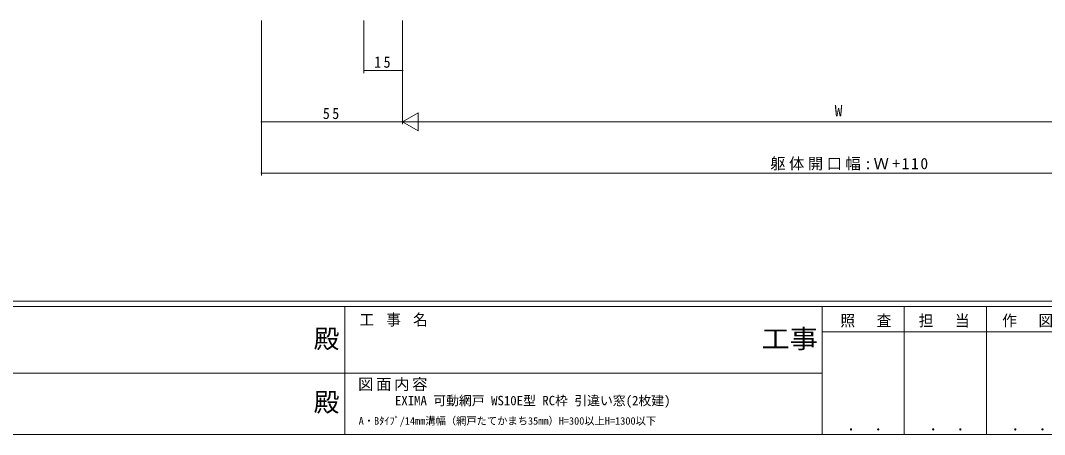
# Model space of a CAD drawing. Units: millimetres, scale not verified. Extents: x -594 to 539, y -420 to 386.
# Drawn here: x -166.4 to 232.6, y -420 to -258.5 of the extents above; entities that cross this region are included whole.
import ezdxf
from ezdxf.enums import TextEntityAlignment as Align

# ---------------------------------------------------------------- set-up
doc = ezdxf.new("R2010")
doc.units = ezdxf.units.MM
doc.header["$LTSCALE"] = 2
doc.layers.add('0-1_YKK_ZWAK', color=7, linetype='Continuous', lineweight=9)
doc.layers.add('0-7_YKK_D', color=6, linetype='Continuous', lineweight=9)
doc.layers.add('0-2_USER1', color=4, linetype='Continuous')
doc.styles.add('ＭＳ ゴシック', font='')
doc.styles.get('ＭＳ ゴシック').set_extended_font_data('MS Gothic')

msp = doc.modelspace()

# ---------------------------------------------------------------- linework, layer by layer
at = {"layer": '0-1_YKK_ZWAK'}
for p, q in [((510, -368), (-590, -368)), ((456, -370), (-590, -370)), ((-40, -370), (-40, -420)), ((146, -370), (146, -420)), ((178, -370), (178, -420)), ((210, -370), (210, -420)), ((243.406, -379.999), (146, -379.999)), ((-222, -395.999), (-38, -395.999)), ((-38, -395.999), (146, -395.999)), ((-590, -420), (456, -420))]:
    msp.add_line(p, q, dxfattribs=at)
at = {"layer": '0-7_YKK_D'}
for p, q in [((-72.51, -258.5), (-72.51, -299)), ((-72.509, -258.5), (-72.509, -319.001)), ((-32.51, -258.5), (-32.51, -279)), ((-17.51, -258.5), (-17.51, -279)), ((-17.51, -258.5), (-17.51, -299)), ((-17.51, -258.5), (-17.51, -299)), ((-17.51, -278), (-32.51, -278)), ((-17.51, -298), (-11.448, -294.5)), ((-11.448, -301.5), (-11.448, -294.5)), ((-17.51, -298), (-72.51, -298)), ((-17.51, -298), (-5.385, -298)), ((-17.51, -298), (-11.448, -301.5)), ((-10.51, -298), (315.49, -298)), ((-72.509, -318.001), (377.491, -317.999))]:
    msp.add_line(p, q, dxfattribs=at)
for centre, start, end in [((-32.51, -278), 0, 180), ((-32.51, -278), 180, 0), ((-17.51, -278), 0, 180), ((-17.51, -278), 180, 0), ((-72.51, -298), 0, 180), ((-72.51, -298), 180, 0), ((-72.509, -318.001), 0.00032, 180.00032), ((-72.509, -318.001), 180.00032, 0.00032)]:
    msp.add_arc(centre, 0.106, start, end, dxfattribs=at)

# ---------------------------------------------------------------- texts
at = {"layer": '0-1_YKK_ZWAK', "color": 3, "style": 'ＭＳ ゴシック'}
for p in [(-52.117, -388.509), (-52.117, -413.254)]:
    msp.add_text('殿', height=7.331, dxfattribs=at).set_placement(p, align=Align.BOTTOM_LEFT)
at = {"layer": '0-1_YKK_ZWAK', "color": 3, "style": 'ＭＳ ゴシック', "width": 1.1}
msp.add_text('工事', height=7.331, dxfattribs=at).set_placement((122.331, -388.509), align=Align.BOTTOM_LEFT)
at = {"layer": '0-1_YKK_ZWAK', "char_height": 4.399, "attachment_point": 7, "style": 'ＭＳ ゴシック'}
for s, insert in [('\\T1.22;\\W0.95;工\\~事\\~名', (-34.268, -377.904)), ('\\T1.24;\\W0.95;照\\~\\~査', (153.127, -378.257)), ('\\T1.24;\\W0.95;担\\~\\~当', (183.649, -378.257)), ('\\T1.24;\\W0.95;作\\~\\~図', (216.171, -378.231)), ('\\T1.17;図面内容', (-34.832, -403.069)), ('\\T1.24;\\W0.95;\\~．\\~．', (152.364, -418.494)), ('\\T1.24;\\W0.95;\\~．\\~．', (184.364, -418.494)), ('\\T1.24;\\W0.95;\\~．\\~．', (216.364, -418.494))]:
    msp.add_mtext(s, dxfattribs=dict(at, insert=insert))
at = {"layer": '0-2_USER1', "style": 'ＭＳ ゴシック'}
for s, height, p in [('EXIMA 可動網戸 WS10E型 RC枠 引違い窓(2枚建)', 3.666, (-20.461, -409.684)), ('A・Bﾀｲﾌﾟ/14mm溝幅（網戸たてかまち35mm）H=300以上H=1300以下', 2.933, (-34.585, -417.035))]:
    msp.add_text(s, height=height, dxfattribs=at).set_placement(p, align=Align.BOTTOM_LEFT)
at = {"layer": '0-7_YKK_D', "color": 7, "style": 'ＭＳ ゴシック'}
msp.add_text('W', height=4.399, dxfattribs=at).set_placement((150.89, -297.2), align=Align.BOTTOM_LEFT)
at = {"layer": '0-7_YKK_D', "color": 7, "char_height": 4.399, "attachment_point": 7, "style": 'ＭＳ ゴシック'}
for s, insert in [('\\T1.36;\\W0.9;15', (-28.53, -277)), ('\\T1.36;\\W0.9;55', (-48.53, -297)), ('\\T1.22;躯体開口幅:Ｗ+110', (125.771, -317))]:
    msp.add_mtext(s, dxfattribs=dict(at, insert=insert))

doc.saveas('drawing.dxf')
